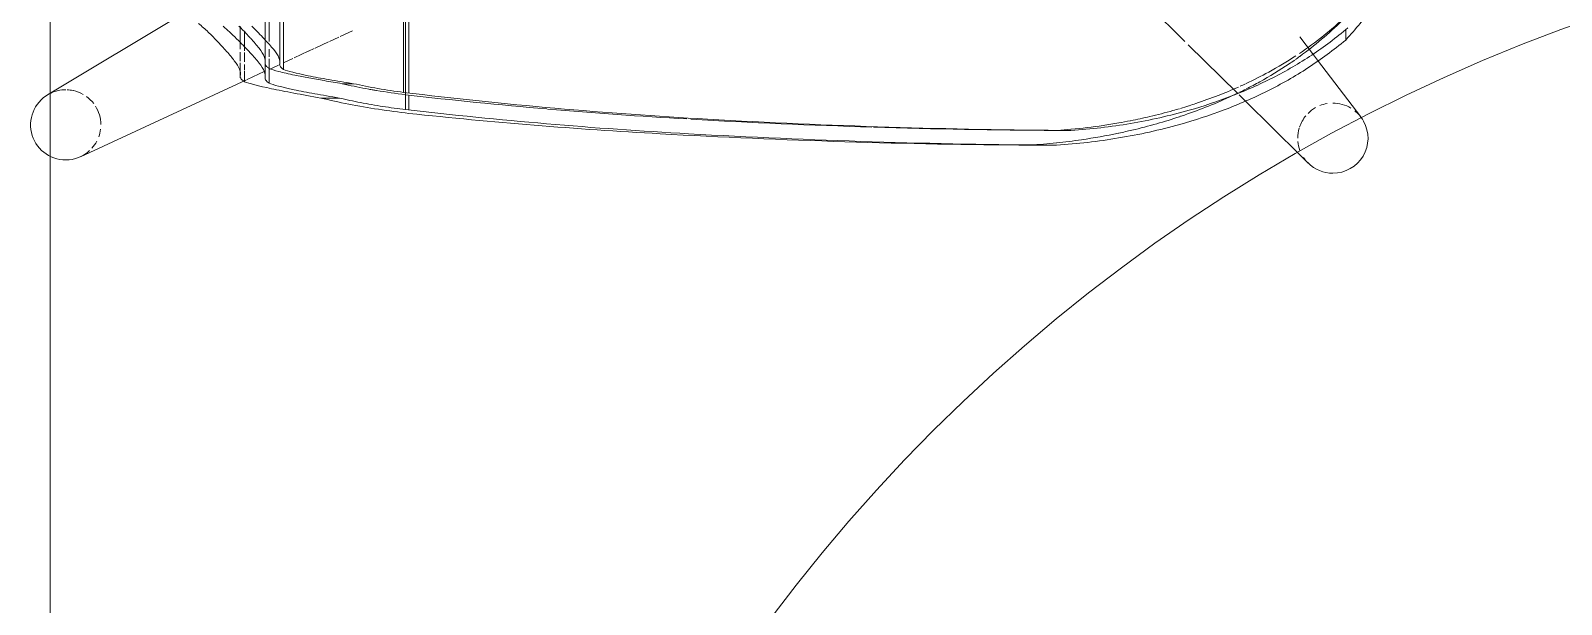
# Model space of a CAD drawing. Header units: millimetres. Extents: x 98018 to 155899, y -1987 to 21700.
# Drawn here: x 105803 to 106326, y 16066 to 16262 of the extents above; entities that cross this region are included whole.
import ezdxf

# ---------------------------------------------------------------- set-up
doc = ezdxf.new("R2010")
doc.units = ezdxf.units.MM
doc.linetypes.add('Осевая', pattern=[3175, 635, -476.25, 1587.5, -476.25])
doc.layers.add('I-FURN-1', color=7, linetype='Continuous', lineweight=9, true_color=0xf0f0f0)
doc.layers.add('Оси-2', color=7, linetype='Осевая', lineweight=9)

# ---------------------------------------------------------------- blocks, each defined once
blk = doc.blocks.new('Chair_IconsOfDenmark_NamNam_WoodChair - 1_187-V19-План разверток пом_ 2_49_ Этаж 2')
at = {"layer": 'I-FURN-1'}
for p, q in [((26.64, 260.87), (54.83, 214)), ((31.75, 192.92), (5.47, 249.64)), ((32.96, 193.59), (31.12, 193.59)), ((35.34, 195.1), (32.83, 195.1)), ((34.78, 193.59), (32.96, 193.59)), ((37.05, 193.59), (35.22, 193.59)), ((37.58, 195.1), (35.34, 195.1)), ((41.13, 193.59), (37.96, 193.59)), ((41.21, 195.1), (38.1, 195.1)), ((48.1, 193.59), (41.72, 193.59)), ((44.6, 195.1), (42.28, 195.1)), ((50.14, 195.1), (44.87, 195.1)), ((32.76, 190.73), (31.86, 192.68)), ((34.57, 186.84), (32.76, 190.73)), ((37.4, 185.19), (30.6, 185.19)), ((33.1, 186.5), (43.37, 186.5)), ((36.81, 182), (35.34, 185.16)), ((35.63, 185.19), (37.4, 185.19)), ((39.68, 186.6), (37.29, 186.6)), ((37.4, 185.19), (38.9, 185.19)), ((38.9, 185.19), (37.4, 185.19)), ((39.57, 185.19), (42.24, 185.19)), ((42.24, 185.19), (39.57, 185.19)), ((41.58, 186.6), (39.68, 186.6)), ((44.87, 186.6), (42.36, 186.6)), ((43.5, 186.5), (44.87, 186.5)), ((44.87, 185.19), (382.27, 185.19)), ((382.27, 185.19), (44.87, 185.19)), ((45.34, 186.5), (382.24, 186.5)), ((383.55, 186.6), (45.45, 186.6)), ((391.35, 180.26), (35.32, 180.26)), ((39.08, 177.09), (37.62, 180.24)), ((37.77, 181.5), (388.18, 181.5)), ((41.5, 171.87), (39.31, 176.59)), ((25.53, 161.18), (25.53, 167.51)), ((42.47, 169.77), (41.55, 171.75)), ((44.71, 164.94), (42.61, 169.46)), ((46.34, 161.42), (44.87, 164.59)), ((30.44, 160.25), (30.44, 156.41)), ((48.51, 156.74), (46.56, 160.95)), ((26.55, 137.42), (21.45, 137.42)), ((27.39, 138.6), (21.57, 138.6)), ((64.5, 137.42), (27.27, 137.42)), ((399.17, 138.6), (27.39, 138.6)), ((399.17, 138.6), (27.39, 138.6)), ((399.13, 139.28), (27.46, 139.28)), ((9.43, -83.83), (9.43, -74.85)), ((14.43, -83.49), (14.43, -88.75)), ((44.87, -127.67), (56.98, -115.41)), ((27.16, -145.6), (43.76, -128.8)), ((24.55, -148.24), (26.59, -146.18)), ((5.87, -167.15), (24.55, -148.24)), ((3.26, -169.79), (5.87, -167.15)), ((40.78, -171.26), (46.5, -166.92)), ((38.53, -172.98), (40.78, -171.26)), ((19.06, -187.78), (38.53, -172.98)), ((49.02, -182.64), (45.37, -182.64))]:
    blk.add_line(p, q, dxfattribs=at)
for centre, start, end in [((16.35, 254.69), 25.0917, 180), ((16.35, 254.69), 0, 25.0917), ((16.35, 254.69), 180, 222.767), ((16.35, 254.69), 330.2063, 347.3289), ((16.35, 254.69), 347.8882, 357.8557), ((16.35, 254.69), 307.2529, 324.0118), ((16.35, 254.69), 228.0907, 242.2451), ((16.35, 254.69), 250.0093, 262.9377), ((16.35, 254.69), 270.6963, 302.3007), ((11.8, -178.23), 95.3738, 110.362), ((11.8, -178.23), 73.2036, 90), ((11.8, -178.23), 50.1832, 71.5639), ((11.8, -178.23), 135, 180), ((11.8, -178.23), 123.3003, 135), ((11.8, -178.23), 29.3668, 45), ((11.8, -178.23), 9.5114, 21.6841), ((11.8, -178.23), 180, 298.9332), ((11.8, -178.23), 329.0818, 0), ((11.8, -178.23), 298.9332, 315), ((11.8, -178.23), 315, 321.5101)]:
    blk.add_arc(centre, 12, start, end, dxfattribs=at)
for points in [[(45.24, 203.16), (46.17, 204.05), (48.08, 205.97), (50.05, 208.14), (51.05, 209.28)], [(38.29, 197.09), (39.26, 197.83), (41.39, 199.59), (43.89, 201.88), (45.24, 203.16)], [(50.1, 200.94), (49.26, 199.98), (47.62, 198.15), (46.02, 196.49), (45.24, 195.71)], [(31.12, 193.59), (31.28, 193.84), (31.59, 194.28), (31.88, 194.6), (32.01, 194.73)], [(32.83, 195.1), (32.91, 195.1), (32.98, 195.09), (33.06, 195.07)], [(33.06, 195.07), (33.72, 194.92), (35.26, 195.1), (37.21, 196.26), (38.29, 197.09)], [(45.24, 195.71), (43.71, 194.19), (40.89, 191.49), (38.55, 189.46), (37.5, 188.62)], [(47.62, 193.09), (48.42, 193.84), (49.26, 194.66), (50.14, 195.53)], [(37.5, 188.62), (36.45, 187.78), (34.56, 186.6), (33.1, 186.41), (32.47, 186.57)], [(37.49, 186.57), (38.12, 186.41), (39.59, 186.6), (41.49, 187.78), (42.55, 188.62)], [(50.14, 191.16), (48.54, 189.54), (45.6, 186.66), (43.18, 184.52), (42.09, 183.64)], [(42.55, 188.62), (43.59, 189.44), (44.74, 190.43), (46, 191.59)], [(46.1, 191.67), (46.59, 192.12), (47.1, 192.59), (47.62, 193.09)], [(32.01, 186.56), (31.81, 186.49), (31.38, 186.19), (30.87, 185.58), (30.6, 185.19)], [(32.47, 186.57), (32.39, 186.59), (32.24, 186.61), (32.09, 186.58), (32.01, 186.56)], [(33.35, 176.38), (33.8, 178.54), (34.64, 182.24), (35.32, 184.48), (35.63, 185.19)], [(35.63, 185.19), (35.89, 185.57), (36.13, 185.87), (36.36, 186.09)], [(36.36, 186.09), (36.59, 186.32), (36.8, 186.47), (37, 186.54)], [(37, 186.54), (37.08, 186.57), (37.16, 186.59), (37.24, 186.6)], [(42.09, 183.64), (41.06, 182.79), (39.2, 181.6), (37.77, 181.41), (37.16, 181.57)], [(37.24, 186.6), (37.33, 186.6), (37.41, 186.59), (37.49, 186.57)], [(36.23, 181.27), (35.95, 181.05), (35.65, 180.71), (35.32, 180.26)], [(36.98, 181.6), (36.75, 181.6), (36.5, 181.49), (36.23, 181.27)], [(37, 181.6), (36.99, 181.6), (36.98, 181.6), (36.98, 181.6)], [(37.08, 181.59), (37.05, 181.59), (37.02, 181.6), (37, 181.6)], [(37.16, 181.57), (37.14, 181.58), (37.11, 181.59), (37.08, 181.59)], [(31.94, 169.03), (32.26, 170.81), (32.58, 172.48), (32.88, 174.04)], [(32.88, 174.04), (33.04, 174.85), (33.2, 175.64), (33.35, 176.38)], [(20.29, 137.42), (20.69, 140.9), (21.61, 147.89), (23.37, 158.13), (24.77, 164.5), (25.53, 167.51)], [(31.47, 166.34), (31.63, 167.26), (31.78, 168.16), (31.94, 169.03)], [(30.44, 160.25), (30.79, 162.36), (31.13, 164.4), (31.47, 166.34)], [(25.53, 161.18), (24.98, 158.86), (23.94, 154.02), (22.61, 146.38), (21.89, 141.18), (21.57, 138.6)], [(28.56, 151.12), (29.05, 153.86), (29.59, 156.54), (30.18, 159.12)], [(30.18, 159.12), (30.27, 159.5), (30.36, 159.87), (30.44, 160.25)], [(30.44, 156.41), (29.83, 153.71), (28.73, 148.06), (27.85, 142.19), (27.46, 139.28)], [(26.66, 138.6), (27.08, 141.9), (27.56, 145.22), (28.11, 148.49)], [(21.57, 138.6), (19.72, 122.58), (16.5, 90.43), (14.21, 58.09), (13.31, 41.87)], [(13.31, 51.62), (14.1, 65.99), (16.06, 94.68), (18.76, 123.2), (20.29, 137.42)], [(27.46, 139.28), (25.39, 122.1), (21.78, 87.61), (19.27, 52.88), (18.29, 35.47)], [(21.78, 90.35), (23.17, 106.48), (24.8, 122.57), (26.66, 138.6)], [(18.36, 42.46), (19.26, 58.36), (20.4, 74.22), (21.76, 90.04)], [(9.43, -74.85), (9.55, -53.7), (10.32, -11.45), (12.14, 30.63), (13.31, 51.62)], [(13.31, 41.87), (12.14, 21.01), (10.32, -20.82), (9.55, -62.81), (9.43, -83.83)], [(15.59, -20.73), (16.23, -0.06), (17.13, 20.58), (18.29, 41.17)], [(18.29, 35.47), (17.13, 14.85), (15.32, -26.5), (14.56, -67.98), (14.43, -88.75)], [(14.43, -83.49), (14.56, -62.73), (14.94, -42), (15.57, -21.31)], [(10.18, -83.81), (9.87, -80.83), (9.62, -77.85), (9.43, -74.85)], [(14.84, -88.75), (14.71, -87.23), (14.58, -85.71), (14.48, -84.19)], [(17.77, -109.07), (17.51, -107.73), (17.26, -106.39), (17.02, -105.05)], [(22.89, -129.06), (22.58, -128.1), (22.29, -127.15), (22, -126.19)], [(27.3, -145.94), (27.09, -145.51), (26.88, -145.08), (26.68, -144.65)], [(28.6, -148.56), (28.22, -147.82), (27.85, -147.08), (27.48, -146.33)], [(30.38, -148.34), (30.11, -147.75), (29.83, -147.15), (29.56, -146.55)], [(39.69, -166.82), (39.37, -166.38), (39.05, -165.94), (38.74, -165.5)], [(52, -181.38), (47.56, -176.82), (43.48, -172.03), (39.78, -166.95)], [(53.45, -182.64), (48.78, -177.67), (44.55, -172.43), (40.78, -166.85)], [(45.37, -182.64), (49.04, -186.07), (56.86, -192.19), (65.63, -196.88), (70.24, -198.89)]]:
    blk.add_open_spline(points, degree=3, dxfattribs=at)
for points, knots in [([(25.53, 167.51), (26.11, 170.8), (27.22, 177), (29.28, 187.31), (30.48, 192.06), (31.12, 193.59)], [0, 0, 0, 0, 0.25, 0.5, 1, 1, 1, 1]), ([(32.01, 194.73), (32.18, 194.88), (32.45, 195.05), (32.73, 195.1), (32.83, 195.1)], [0, 0, 0, 0, 0.5, 0.7895212, 0.7895212, 0.7895212, 0.7895212]), ([(30.6, 185.19), (30, 183.79), (28.87, 179.38), (27.01, 169.87), (26.04, 164.18), (25.53, 161.18)], [0, 0, 0, 0, 0.5, 0.75, 1, 1, 1, 1]), ([(35.32, 180.26), (34.72, 178.89), (33.62, 174.48), (31.82, 165), (30.91, 159.36), (30.44, 156.41)], [0, 0, 0, 0, 0.5, 0.75, 1, 1, 1, 1]), ([(28.11, 148.49), (28.17, 148.89), (28.32, 149.76), (28.48, 150.64), (28.56, 151.12)], [0.4460073, 0.4460073, 0.4460073, 0.4460073, 0.5, 0.565955, 0.565955, 0.565955, 0.565955]), ([(9.43, -83.83), (9.88, -90.96), (11.51, -105.09), (15.72, -124.26), (20.42, -138.7), (24.46, -148.56), (27.85, -155.85), (31.61, -162.95), (37.18, -172.03), (41.93, -178.49), (45.37, -182.64)], [0, 0, 0, 0, 0.2, 0.4, 0.55, 0.625, 0.7, 0.775, 0.85, 1, 1, 1, 1]), ([(13.52, -104.99), (12.64, -100.79), (11.39, -93.77), (10.49, -86.7), (10.19, -83.87)], [0.7399248, 0.7399248, 0.7399248, 0.7399248, 0.85, 0.9227754, 0.9227754, 0.9227754, 0.9227754]), ([(14.43, -88.75), (14.88, -95.59), (16.48, -109.14), (20.59, -127.52), (25.18, -141.35), (29.13, -150.8), (32.43, -157.77), (36.1, -164.55), (41.52, -173.21), (46.16, -179.36), (49.5, -183.3)], [0, 0, 0, 0, 0.2, 0.4, 0.55, 0.625, 0.7, 0.775, 0.85, 1, 1, 1, 1]), ([(17.02, -105.05), (16.71, -103.27), (15.83, -97.87), (15.18, -92.44), (14.85, -88.78)], [0.8000649, 0.8000649, 0.8000649, 0.8000649, 0.85, 0.9512447, 0.9512447, 0.9512447, 0.9512447]), ([(19.15, -125.83), (18.29, -123.26), (16.62, -117.88), (14.83, -110.94), (13.86, -106.6), (13.55, -105.11)], [0.555518, 0.555518, 0.555518, 0.555518, 0.625, 0.7, 0.7389255, 0.7389255, 0.7389255, 0.7389255]), ([(21.89, -125.84), (21.67, -125.09), (20.69, -121.73), (19.26, -116.17), (18.22, -111.33), (17.79, -109.14)], [0.603344, 0.603344, 0.603344, 0.603344, 0.625, 0.7, 0.7617276, 0.7617276, 0.7617276, 0.7617276]), ([(26.68, -144.65), (26.38, -144.03), (24.85, -140.76), (22.29, -134.75), (20.23, -129.06), (19.25, -126.12), (19.19, -125.95)], [0.3824636, 0.3824636, 0.3824636, 0.3824636, 0.4, 0.475, 0.55, 0.5544349, 0.5544349, 0.5544349, 0.5544349]), ([(29.3, -145.97), (28.28, -143.69), (26.26, -138.88), (24.24, -133.2), (23.15, -129.87), (22.91, -129.12)], [0.4058231, 0.4058231, 0.4058231, 0.4058231, 0.475, 0.55, 0.5716925, 0.5716925, 0.5716925, 0.5716925]), ([(38.52, -165.19), (38.07, -164.55), (35.42, -160.69), (32.08, -155.19), (29.42, -150.19), (28.63, -148.63)], [0.1799439, 0.1799439, 0.1799439, 0.1799439, 0.2, 0.3, 0.3446744, 0.3446744, 0.3446744, 0.3446744]), ([(39.96, -165.62), (37.98, -162.6), (34.65, -157), (31.71, -151.17), (30.49, -148.56)], [0.2, 0.2, 0.2, 0.2, 0.3, 0.379627, 0.379627, 0.379627, 0.379627])]:
    blk.add_open_spline(points, degree=3, knots=knots, dxfattribs=at)
blk = doc.blocks.new('Баффл акустический подвесной - 1180мм-V42-План разверток пом_ 2_49_ Этаж 2')
at = {"layer": 'I-FURN-1'}
for start in [360, 0]:
    blk.add_arc((0, 0), 590, start, 180, dxfattribs=at)

msp = doc.modelspace()

# ---------------------------------------------------------------- linework, layer by layer
at = {"layer": 'Оси-2'}
msp.add_line((105810, 14470), (105810, 19050), dxfattribs=at)

# ---------------------------------------------------------------- block references
at = {"layer": 'I-FURN-1', "rotation": 90.00000000000017}
msp.add_blockref('Chair_IconsOfDenmark_NamNam_WoodChair - 1_187-V19-План разверток пом_ 2_49_ Этаж 2', (106070, 16213.28), dxfattribs=at)
at = {"layer": 'I-FURN-1'}
msp.add_blockref('Баффл акустический подвесной - 1180мм-V42-План разверток пом_ 2_49_ Этаж 2', (106529, 15708), dxfattribs=at)

doc.saveas('drawing.dxf')
